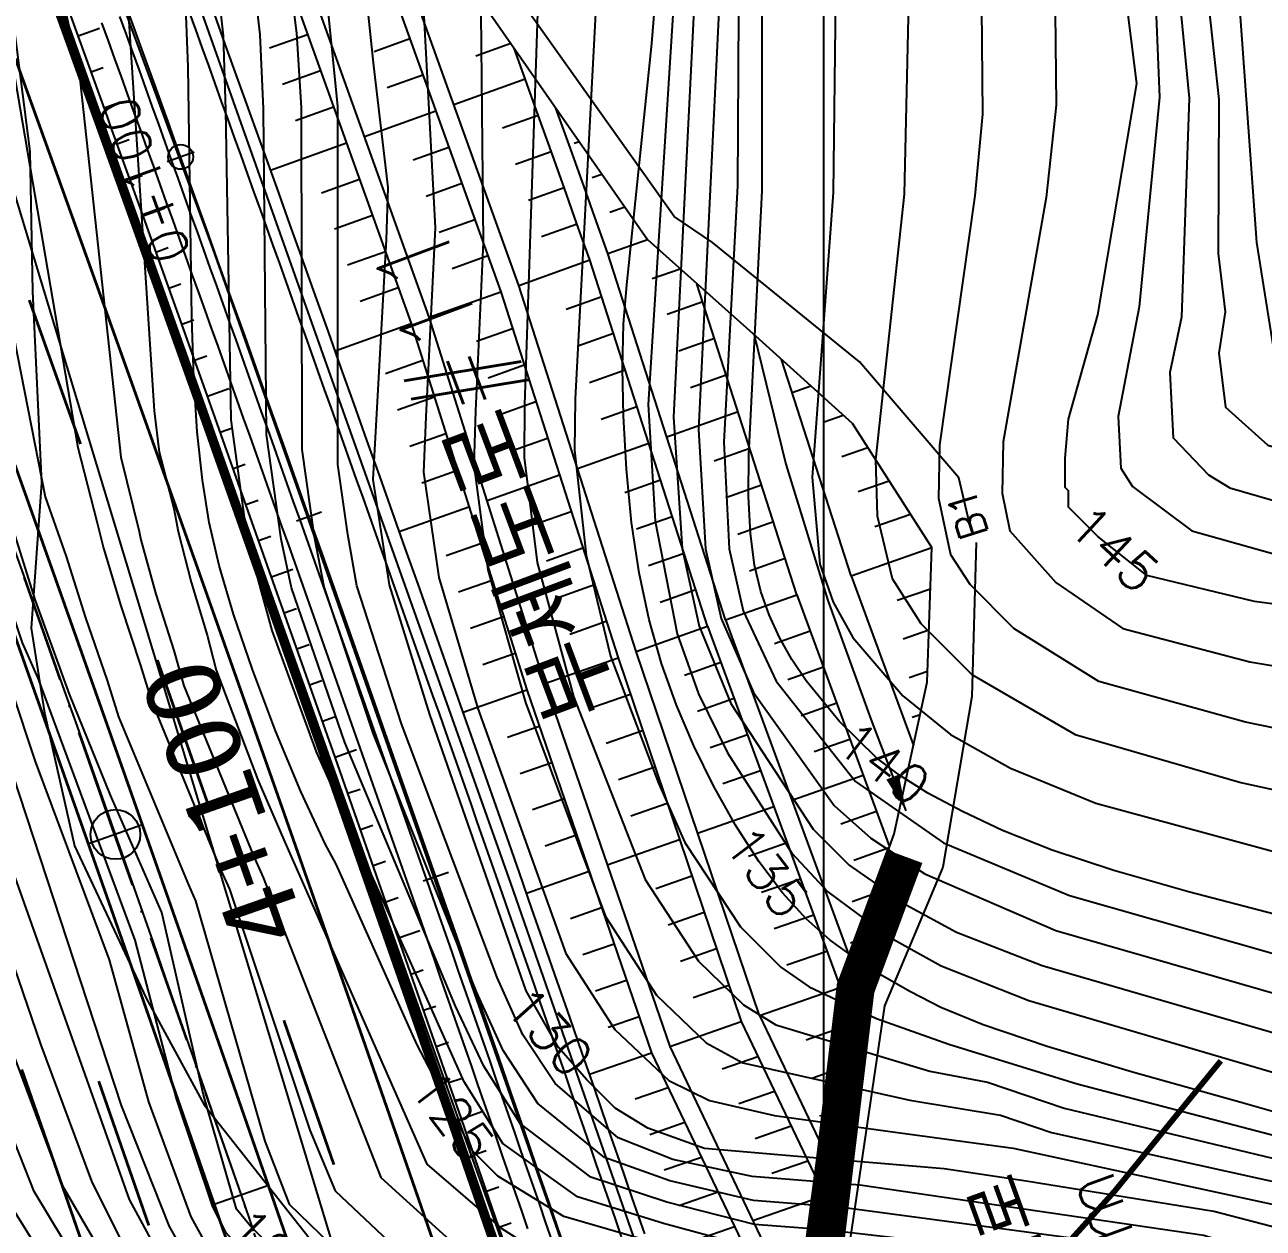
# Model space of a CAD drawing. Extents: x 217521 to 218543, y 254603 to 255798.
# Drawn here: x 217838.8 to 217903.7, y 255469.7 to 255532.7 of the extents above; entities that cross this region are included whole.
import ezdxf
from ezdxf.enums import TextEntityAlignment as Align

# ---------------------------------------------------------------- set-up
doc = ezdxf.new("R2010")
doc.units = 0
doc.header["$LTSCALE"] = 12
doc.header["$MEASUREMENT"] = 0
for name, pattern in [('A-DASHD01', [0.75, 0.5, -0.25]), ('A-ISONS10', [0.70866, 0.47244, -0.11811, 0, -0.11811]), ('CONTIN', [1000.001, 1000, -0.001])]:
    doc.linetypes.add(name, pattern=pattern)
doc.layers.get('0').update_dxf_attribs({"linetype": 'CONTINUOUS'})
for name, color, linetype in [('BA003', 166, 'CONTINUOUS'), ('CA-ALGN-CNTR-광양', 2, 'CONTINUOUS'), ('CA-ALGN-CNTR-부체11', 2, 'CONTINUOUS'), ('CA-ALGN-STSM-광양', 2, 'CONTINUOUS'), ('CA-ALGN-STSM-부체11', 2, 'CONTINUOUS'), ('CA-ALGN-SUBL-광양', 1, 'CONTINUOUS'), ('CA-ALGN-TEXT-광양', 3, 'CONTINUOUS'), ('CA-ALGN-TEXT-부체11', 3, 'CONTINUOUS'), ('CA-BORD-ROAD', 7, 'CONTINUOUS'), ('CA-TEXT', 3, 'CONTINUOUS'), ('CA0011', 42, 'CONTINUOUS'), ('CAA001', 252, 'CONTINUOUS'), ('CAA002', 251, 'CONTINUOUS'), ('CD-SDLB-TYP1', 3, 'H-DICHB01'), ('CD-SDLL-TYP4', 4, 'H-DICHL04'), ('CD-SDLL-TYP5', 4, 'H-DICHL05'), ('CD-SDLM-TYP3', 4, 'H-DICHM03'), ('CD-SDLU-TYP5', 4, 'H-DICHU05'), ('CE-SLOP-BORD', 4, 'CONTINUOUS'), ('CE-SLOP-CUTT', 2, 'CONTINUOUS'), ('CE-SLOP-FILL', 1, 'CONTINUOUS'), ('CM-FMIS-INSP', 3, 'CONTINUOUS'), ('CM-LANE-WHIC', 7, 'CONTINUOUS'), ('CM-LANE-WHID', 7, 'A-DASHD01'), ('CM-SFTY-GRAL', 3, 'E-FACLN05'), ('CM-SFTY-GWAL', 4, 'A-ISONS10'), ('CM-TEXT', 3, 'CONTINUOUS'), ('CV-GRID-LINE', 1, 'CONTINUOUS'), ('ZD002', 29, 'CONTINUOUS')]:
    doc.layers.add(name, color=color, linetype=linetype)
doc.styles.add('GHS', font='ROMANS', dxfattribs={"bigfont": 'WHGTXT.SHX'})
doc.styles.add('GTXT', font='romans.shx', dxfattribs={"bigfont": 'whgtxt.shx'})
doc.styles.add('RP2', font='ROMANS.shx', dxfattribs={"width": 0.91, "height": 0.0062, "bigfont": 'whgtxt.shx'})
doc.styles.add('STA', font='DotumChe.ttf')
doc.styles.get("Standard").update_dxf_attribs({"font": 'txt.shx', "bigfont": 'WHGTXT.SHX'})
doc.styles.add('WDTXT', font='ROMANS.SHX', dxfattribs={"bigfont": 'WHGTXT.SHX'})
doc.linetypes.add('E-FACLN05', pattern='A,1,[23,kscals.shx,S=0.075,R=0,X=0,Y=0],1', length=2)
doc.linetypes.add('H-DICHB01', pattern='A,1e-05,[43,kscals.shx,S=0.1,R=0,X=0,Y=0],-0.666667,["B1",STANDARD,S=0.2,R=0,X=0,Y=-0.1],-0.383333', length=1.05001)
doc.linetypes.add('H-DICHB01R', pattern='A,1e-05,[43,kscals.shx,S=0.1,R=0,X=0,Y=0],-0.933333,["B1",STANDARD,S=0.2,R=180,X=0,Y=0.1],-0.116667', length=1.05001)
doc.linetypes.add('H-DICHL04', pattern='A,0.9,[32,kscals.shx,S=0.1,R=0,X=0,Y=0],-0.333333,["L4",STANDARD,S=0.2,R=0,X=0,Y=-0.1],-0.416667', length=1.65)
doc.linetypes.add('H-DICHL04R', pattern='A,0.9,[32,kscals.shx,S=0.1,R=0,X=0,Y=0],-0.666667,["L4",STANDARD,S=0.2,R=180,X=0,Y=0.1],-0.083333', length=1.65)
doc.linetypes.add('H-DICHL05', pattern='A,0.9,[32,kscals.shx,S=0.1,R=0,X=0,Y=0],-0.333333,["L5",STANDARD,S=0.2,R=0,X=0,Y=-0.1],-0.416667', length=1.65)
doc.linetypes.add('H-DICHL05R', pattern='A,0.9,[32,kscals.shx,S=0.1,R=360,X=0,Y=0],-0.666667,["L5",STANDARD,S=0.2,R=180,X=0,Y=0.1],-0.083333', length=1.65)
doc.linetypes.add('H-DICHM03', pattern='A,0.9,[32,kscals.shx,S=0.1,R=0,X=0,Y=0],-0.333333,["M3",STANDARD,S=0.2,R=0,X=0,Y=-0.1],-0.416667', length=1.65)
doc.linetypes.add('H-DICHM03R', pattern='A,0.9,[32,kscals.shx,S=0.1,R=0,X=0,Y=0],-0.666667,["M3",STANDARD,S=0.2,R=180,X=0,Y=0.1],-0.083333', length=1.65)
doc.linetypes.add('H-DICHU05', pattern='A,0.9,[32,kscals.shx,S=0.1,R=0,X=0,Y=0],-0.333333,["U5",STANDARD,S=0.2,R=0,X=0,Y=-0.1],-0.416667', length=1.65)
doc.linetypes.add('H-DICHU05R', pattern='A,0.9,[32,kscals.shx,S=0.1,R=0,X=0,Y=0],-0.666667,["U5",STANDARD,S=0.2,R=180,X=0,Y=0.1],-0.083333', length=1.65)

# ---------------------------------------------------------------- blocks, each defined once
blk = doc.blocks.new('CASTAMS')
blk.add_line((0, -1.5), (0, 1.5))
at = {"style": 'GTXT', "flags": 1}
for tag, p in [('STA_DST', (0, -3.625)), ('XSEC_DAT', (0, -6.855))]:
    blk.add_attdef(tag, text='', height=2.5, dxfattribs=at).set_placement(p, align=Align.MIDDLE)
blk = doc.blocks.new('CASTAMM')
blk.add_line((0, -1.5), (0, 1.5))
blk.add_circle((0, 0), 1.3)
at = {"style": 'GTXT', "flags": 1}
for tag, p in [('STA_DST', (0, -3.625)), ('XSEC_DAT', (0, -6.855))]:
    blk.add_attdef(tag, text='', height=2.5, dxfattribs=at).set_placement(p, align=Align.MIDDLE)

msp = doc.modelspace()

# ---------------------------------------------------------------- linework, layer by layer
at = {"layer": 'BA003', "ltscale": 8, "const_width": 0.3, "elevation": -159}
msp.add_lwpolyline([(217888.017, 255446.317), (217889.407, 255447.77), (217890.034, 255449.776), (217890.264, 255453.579), (217889.702, 255458.698), (217889.917, 255461.773), (217890.459, 255464.099), (217892.051, 255467.382), (217895.896, 255471.651), (217901.452, 255478.474)], dxfattribs=at)
at = {"layer": 'CA-ALGN-CNTR-광양', "elevation": -159}
msp.add_lwpolyline([(217850.822, 255469.558), (217850.167, 255471.448), (217849.511, 255473.337), (217848.854, 255475.226), (217848.197, 255477.115), (217847.538, 255479.004), (217846.879, 255480.892), (217846.219, 255482.78), (217845.559, 255484.668), (217844.897, 255486.555), (217844.235, 255488.442), (217843.572, 255490.329), (217842.908, 255492.216), (217842.244, 255494.102), (217841.579, 255495.988), (217840.912, 255497.874), (217840.245, 255499.76), (217839.578, 255501.645), (217838.909, 255503.53), (217838.24, 255505.415)], dxfattribs=at)
at = {"layer": 'CA-ALGN-CNTR-부체11', "elevation": -159}
msp.add_lwpolyline([(217866.917, 255469.218), (217866.264, 255471.109), (217865.61, 255472.999), (217864.955, 255474.889), (217864.3, 255476.778), (217863.644, 255478.668), (217862.987, 255480.557), (217862.33, 255482.446), (217861.671, 255484.334), (217861.012, 255486.222), (217860.352, 255488.11), (217859.691, 255489.998), (217859.03, 255491.885), (217858.367, 255493.773), (217857.704, 255495.659), (217857.04, 255497.546), (217856.376, 255499.432), (217855.71, 255501.318), (217855.044, 255503.204), (217854.377, 255505.09), (217853.709, 255506.975), (217853.04, 255508.86), (217852.371, 255510.744), (217851.701, 255512.629), (217851.03, 255514.513), (217850.358, 255516.397), (217849.686, 255518.28), (217849.012, 255520.164), (217848.338, 255522.047), (217847.663, 255523.929), (217846.988, 255525.812), (217846.311, 255527.694), (217845.634, 255529.576), (217844.956, 255531.457), (217844.277, 255533.339)], dxfattribs=at)
at = {"layer": 'CA-ALGN-SUBL-광양', "linetype": 'Continuous', "elevation": -159}
msp.add_lwpolyline([(217903.432, 255308.726), (217833.384, 255540.085)], dxfattribs=at)
at = {"layer": 'CA-BORD-ROAD', "const_width": 0.5, "elevation": -159}
msp.add_lwpolyline([(217884.992, 255405.015), (217882.475, 255412.629), (217880.578, 255418.337), (217879.31, 255422.141), (217878.356, 255424.993), (217874.205, 255437.346), (217867.752, 255456.327), (217861.22, 255475.282), (217854.61, 255494.21), (217847.92, 255513.11), (217844.546, 255522.549), (217842.852, 255527.266), (217842.682, 255527.738), (217841.152, 255531.982), (217839.619, 255536.224), (217838.423, 255539.522), (217837.636, 255541.684)], dxfattribs=at)
at = {"layer": 'CA-BORD-ROAD', "linetype": 'CONTIN', "elevation": -159}
for points in [[(217866.444, 255469.055), (217866.118, 255470), (217865.791, 255470.946), (217865.464, 255471.891), (217865.137, 255472.835), (217864.81, 255473.78), (217864.483, 255474.725), (217864.156, 255475.67), (217863.828, 255476.615), (217863.5, 255477.559), (217863.172, 255478.504), (217862.844, 255479.448), (217862.515, 255480.393), (217862.186, 255481.337), (217861.857, 255482.281), (217861.528, 255483.225), (217861.199, 255484.169), (217860.87, 255485.114), (217860.54, 255486.058), (217860.21, 255487.001), (217859.88, 255487.945), (217859.55, 255488.889), (217859.219, 255489.833), (217858.889, 255490.776), (217858.558, 255491.72), (217858.227, 255492.663), (217857.896, 255493.607), (217857.564, 255494.55), (217857.233, 255495.494), (217856.901, 255496.437), (217856.569, 255497.38), (217856.237, 255498.323), (217855.904, 255499.266), (217855.572, 255500.209), (217855.239, 255501.152), (217854.906, 255502.095), (217854.573, 255503.038), (217854.239, 255503.98), (217853.906, 255504.923), (217853.572, 255505.865), (217853.238, 255506.808), (217852.904, 255507.75), (217852.569, 255508.693), (217852.235, 255509.635), (217851.9, 255510.577), (217851.565, 255511.519), (217851.23, 255512.461), (217850.894, 255513.403), (217850.559, 255514.345), (217850.223, 255515.287), (217849.887, 255516.229), (217849.551, 255517.17), (217849.215, 255518.112), (217848.878, 255519.054), (217848.542, 255519.995), (217848.205, 255520.937), (217847.868, 255521.878), (217847.53, 255522.819), (217847.193, 255523.76), (217846.855, 255524.702), (217846.517, 255525.643), (217846.179, 255526.584), (217845.841, 255527.525), (217845.502, 255528.465), (217845.164, 255529.406), (217844.825, 255530.347), (217844.486, 255531.288), (217844.147, 255532.228), (217843.807, 255533.169)], [(217870.079, 255469.251), (217869.752, 255470.197), (217869.426, 255471.143), (217869.099, 255472.089), (217868.772, 255473.035), (217868.445, 255473.98), (217868.118, 255474.926), (217867.79, 255475.871), (217867.462, 255476.817), (217867.134, 255477.762), (217866.806, 255478.707), (217866.478, 255479.652), (217866.149, 255480.598), (217865.821, 255481.543), (217865.492, 255482.488), (217865.163, 255483.433), (217864.833, 255484.378), (217864.504, 255485.322), (217864.174, 255486.267), (217863.844, 255487.212), (217863.514, 255488.156), (217863.184, 255489.101), (217862.853, 255490.045), (217862.523, 255490.99), (217862.192, 255491.934), (217861.861, 255492.878), (217861.529, 255493.823), (217861.198, 255494.767), (217860.866, 255495.711), (217860.534, 255496.655), (217860.202, 255497.599), (217859.87, 255498.543), (217859.538, 255499.486), (217859.205, 255500.43), (217858.872, 255501.374), (217858.539, 255502.317), (217858.206, 255503.261), (217857.872, 255504.204), (217857.539, 255505.148), (217857.205, 255506.091), (217856.871, 255507.034), (217856.537, 255507.977), (217856.202, 255508.92), (217855.868, 255509.863), (217855.533, 255510.806), (217855.198, 255511.749), (217854.863, 255512.692), (217854.527, 255513.635), (217854.192, 255514.577), (217853.856, 255515.52), (217853.52, 255516.462), (217853.184, 255517.405), (217852.847, 255518.347), (217852.511, 255519.29), (217852.174, 255520.232), (217851.837, 255521.174), (217851.5, 255522.116), (217851.163, 255523.058), (217850.825, 255524), (217850.487, 255524.942), (217850.149, 255525.884), (217849.811, 255526.826), (217849.473, 255527.767), (217849.134, 255528.709), (217848.796, 255529.651), (217848.457, 255530.592), (217848.118, 255531.533), (217847.778, 255532.475), (217847.439, 255533.416)]]:
    msp.add_lwpolyline(points, dxfattribs=at)
at = {"layer": 'CAA001'}
for points, elevation in [([(217934.641, 255483.776), (217932.942, 255485.301), (217930.9, 255487.631), (217923.112, 255495.739), (217916.132, 255499.925), (217911.051, 255501.474), (217903.21, 255502.525), (217897.577, 255503.89), (217895.017, 255505.937), (217893.481, 255507.472), (217893.481, 255508.325), (217893.311, 255508.495), (217893.311, 255509.007), (217893.311, 255510.031), (217893.481, 255512.078), (217895.017, 255517.536), (217897.049, 255529.645), (217896.179, 255536.603), (217894.997, 255543.217), (217893.907, 255546.98), (217892.223, 255558.909), (217892.246, 255560.748), (217892.35, 255562.259)], -14), ([(217904.313, 255486.146), (217899.758, 255487.319), (217895.859, 255488.442), (217892.616, 255489.515), (217890.029, 255490.538), (217887.923, 255491.524), (217886.12, 255492.488), (217884.622, 255493.43), (217883.428, 255494.349), (217881.464, 255496.262), (217879.741, 255498.37), (217878.992, 255499.489), (217878.346, 255500.643), (217877.804, 255501.832), (217877.365, 255503.056), (217877.036, 255504.434), (217876.823, 255506.088), (217876.725, 255508.018), (217876.743, 255510.223), (217877.439, 255524.036), (217877.439, 255544.791), (217877.764, 255550.953), (217879.219, 255557.322)], -19), ([(217908.27, 255468.721), (217901.091, 255470.581), (217891.254, 255472.176), (217886.964, 255472.825), (217879.295, 255473.457), (217874.416, 255473.881), (217871.446, 255474.941), (217869.749, 255476.001), (217868.265, 255477.485), (217866.78, 255479.181), (217865.083, 255482.149), (217860.045, 255496.618), (217857.923, 255503.402), (217857.075, 255508.914), (217857.764, 255521.475), (217857.847, 255524.206), (217857.103, 255530.584), (217856.717, 255534.253), (217856.137, 255538.115), (217855.364, 255540.433), (217853.625, 255545.84), (217853.028, 255547.472)], -29), ([(217877.162, 255467.392), (217867.058, 255470.315), (217863.602, 255472.441), (217862.272, 255473.77), (217859.347, 255479.35), (217855.14, 255488.775), (217854.562, 255489.841), (217853.274, 255492.586), (217851.957, 255495.754), (217850.742, 255498.969), (217849.758, 255501.859), (217849.007, 255504.422), (217848.488, 255506.66), (217848.129, 255508.887), (217847.858, 255511.417), (217847.676, 255514.25), (217847.582, 255517.387), (217847.376, 255530.524), (217847.262, 255533.649), (217847.165, 255534.825), (217846.667, 255537.149), (217845.894, 255539.08), (217843.908, 255544.043)], -34), ([(217853.795, 255466.679), (217850.654, 255469.818), (217849.906, 255470.715), (217848.18, 255476.693), (217846, 255486.236), (217843.321, 255492.383), (217841.173, 255497.679), (217839.392, 255502.583), (217837.977, 255507.095), (217836.928, 255511.214), (217833.196, 255527.462), (217831.571, 255534.739), (217831.04, 255537.534), (217830.798, 255539.112)], -39), ([(217843.927, 255468.987), (217842.332, 255472.176), (217839.673, 255479.35), (217835.956, 255490.167), (217834.117, 255495.45), (217831.411, 255505.458), (217826.945, 255526.15), (217824.462, 255536.73)], -44), ([(217908.075, 255474.706), (217902.442, 255476.304), (217896.833, 255477.876), (217892.357, 255479.227), (217889.013, 255480.355), (217886.801, 255481.262), (217885.204, 255482.08), (217883.704, 255482.942), (217882.301, 255483.85), (217880.995, 255484.802), (217879.743, 255485.909), (217878.5, 255487.281), (217877.267, 255488.916), (217876.043, 255490.816), (217874.887, 255492.869), (217873.857, 255494.965), (217872.953, 255497.102), (217872.175, 255499.282), (217871.523, 255501.568), (217870.999, 255504.027), (217870.601, 255506.659), (217870.33, 255509.463), (217870.176, 255512.233), (217870.126, 255514.766), (217870.182, 255517.06), (217870.344, 255519.116), (217871.664, 255531.751), (217871.998, 255535.849)], -24)]:
    msp.add_lwpolyline(points, dxfattribs=dict(at, elevation=elevation))
at = {"layer": 'CAA002'}
for points, elevation in [([(217901.741, 255565.791), (217901.429, 255564.722), (217901.137, 255563.401), (217900.739, 255560.317), (217900.439, 255556.862), (217900.396, 255556.037), (217901.542, 255541.439), (217901.645, 255539.553), (217902.455, 255533.414), (217903.326, 255521.33), (217904.44, 255514.315), (217906.464, 255512.735), (217916.033, 255510.404), (217923.271, 255506.519), (217926.981, 255504.032), (217927.052, 255503.954)], -10), ([(217899.387, 255564.906), (217899.136, 255563.875), (217898.884, 255562.39), (217898.698, 255560.685), (217898.358, 255556.862), (217898.352, 255556.755), (217900.036, 255540.885), (217901.349, 255528.819), (217901.313, 255520.76), (217901.676, 255517.696), (217901.347, 255515.535), (217901.7, 255512.711), (217903.913, 255510.72), (217906.635, 255509.92), (217914.267, 255508.525), (217917.156, 255507.322), (217922.126, 255504.487), (217926.014, 255501.959), (217929.016, 255498.731)], -11), ([(217897.079, 255564.038), (217896.856, 255562.821), (217896.656, 255561.054), (217896.537, 255559.048), (217896.388, 255556.862), (217898.683, 255540.386), (217899.795, 255528.88), (217899.392, 255517.415), (217898.782, 255514.525), (217898.96, 255511.107), (217900.811, 255509.155), (217901.929, 255508.472), (217905.493, 255507.455), (217914.267, 255506.031), (217920.981, 255502.455), (217925.046, 255499.885), (217930.943, 255493.608)], -12), ([(217894.795, 255563.179), (217894.618, 255561.875), (217894.475, 255559.956), (217894.562, 255556.862), (217894.94, 255553.244), (217897.214, 255539.845), (217898.074, 255533.196), (217898.241, 255528.94), (217897.182, 255517.961), (217896.072, 255512.214), (217896.221, 255509.502), (217896.835, 255508.547), (217899.945, 255506.224), (217904.351, 255504.99), (217914.267, 255503.537), (217915.23, 255503.136), (217924.079, 255497.812), (217930.101, 255491.469), (217933.209, 255487.584)], -13), ([(217890.086, 255561.408), (217889.503, 255558.07), (217889.534, 255556.159), (217891.05, 255545.037), (217891.959, 255540.886), (217892.779, 255533.382), (217892.837, 255528.527), (217892.315, 255523.68), (217890.065, 255510.888), (217890.003, 255508.207), (217890.4, 255506.225), (217892.819, 255503.527), (217896.327, 255501.117), (217902.975, 255499.367), (217910.709, 255498.084), (217912.981, 255497.441), (217917.177, 255495.581), (217921.529, 255493.216), (217924.653, 255490.287), (217933.343, 255482.435), (217935.493, 255480.768), (217935.976, 255480.212), (217935.983, 255480.207)], -15), ([(217937.053, 255477.36), (217936.042, 255478.163), (217934.712, 255479.402), (217923.391, 255487.869), (217919.946, 255490.693), (217911.971, 255494.316), (217902.74, 255496.208), (217895.076, 255498.345), (217890.62, 255501.118), (217888.33, 255503.41), (217887.319, 255504.978), (217886.696, 255507.919), (217886.735, 255510.722), (217888.596, 255523.769), (217888.988, 255528.053), (217888.944, 255533.64), (217888.66, 255538.815), (217886.88, 255550.916), (217886.635, 255554.9), (217887.403, 255560.399)], -16), ([(217884.785, 255559.415), (217883.736, 255553.641), (217883.787, 255549.901), (217884.699, 255542.839), (217885.109, 255533.898), (217884.877, 255523.858), (217883.37, 255509.941), (217883.452, 255507.017), (217884.238, 255503.732), (217885.754, 255501.378), (217888.422, 255498.708), (217893.825, 255495.572), (217902.505, 255493.05), (217910.961, 255491.192), (217918.363, 255488.17), (217922.183, 255485.556), (217924.291, 255484.234), (217927.332, 255482.756), (217933.908, 255477.997), (217933.919, 255477.853), (217935.92, 255476.32), (217937.868, 255474.716), (217938.137, 255474.478)], -17), ([(217882.112, 255558.409), (217880.837, 255552.383), (217880.694, 255548.887), (217881.274, 255534.156), (217881.158, 255523.947), (217880.049, 255509.047), (217880.457, 255504.49), (217881.156, 255502.485), (217882.19, 255500.638), (217884.806, 255497.586), (217887.3, 255495.555), (217890.44, 255493.807), (217894.906, 255491.961), (217912.641, 255487.149), (217919.02, 255484.632), (217921.085, 255483.452), (217928.434, 255479.833), (217933.12, 255476.618), (217934.693, 255475.332), (217936.476, 255473.92), (217938.187, 255472.455), (217939.281, 255471.437)], -18), ([(217877.437, 255556.651), (217876.307, 255551.58), (217876.152, 255524.315), (217875.424, 255510.878), (217875.703, 255505.278), (217876.438, 255502.04), (217878.174, 255498.35), (217882.319, 255493.099), (217886.939, 255489.899), (217893.527, 255487.141), (217915.371, 255480.913)], -20), ([(217875.672, 255555.988), (217874.851, 255552.206), (217875.282, 255543.22), (217875.196, 255534.168), (217874.106, 255511.534), (217874.478, 255505.294), (217875.29, 255501.636), (217876.982, 255497.771), (217881.21, 255491.849), (217883.12, 255490.139), (217885.954, 255488.273), (217892.817, 255485.304), (217914.404, 255479.088)], -21), ([(217873.921, 255555.329), (217873.394, 255552.832), (217874.207, 255540.485), (217872.788, 255512.189), (217873.252, 255505.31), (217874.143, 255501.233), (217875.79, 255497.192), (217880.101, 255490.599), (217881.994, 255488.729), (217884.97, 255486.647), (217887.613, 255485.217), (217892.106, 255483.466), (217913.437, 255477.263)], -22), ([(217872.158, 255554.666), (217871.938, 255553.458), (217873.125, 255541.648), (217873.129, 255539.05), (217871.469, 255512.844), (217871.835, 255506.738), (217872.996, 255500.829), (217874.096, 255497.695), (217875.618, 255494.597), (217878.992, 255489.349), (217880.869, 255487.319), (217883.986, 255485.022), (217886.808, 255483.444), (217891.396, 255481.628), (217912.471, 255475.438)], -23), ([(217866.912, 255552.693), (217867.074, 255551.142), (217868.526, 255542.922), (217868.927, 255537.328), (217867.639, 255513.137), (217867.617, 255510.461), (217868.224, 255504.955), (217869.488, 255499.664), (217872.011, 255493.01), (217873.389, 255489.904), (217876.305, 255485.491), (217878.415, 255483.379), (217879.905, 255482.343), (217883.422, 255480.7), (217887.213, 255479.346), (217893.927, 255477.276), (217905.143, 255474.334)], -25), ([(217863.291, 255551.332), (217863.855, 255548.433), (217865.235, 255542.3), (217865.802, 255537.042), (217864.999, 255512.823), (217864.982, 255510.074), (217865.649, 255504.567), (217867.556, 255497.562), (217871.312, 255487.965), (217874.109, 255483.702), (217876.461, 255481.402), (217878.161, 255480.36), (217886.225, 255477.935), (217889.246, 255477.355), (217893.259, 255476.001), (217905.027, 255473.163)], -26), ([(217859.874, 255550.046), (217860.445, 255547.569), (217861.945, 255541.677), (217862.677, 255536.756), (217862.821, 255521.351), (217862.419, 255512.516), (217862.346, 255509.688), (217863.074, 255504.179), (217865.052, 255497.248), (217869.236, 255486.027), (217871.913, 255481.912), (217874.506, 255479.425), (217876.418, 255478.377), (217885.166, 255476.422), (217889.915, 255475.629), (217892.59, 255474.726), (217904.912, 255471.993)], -27), ([(217856.5, 255548.778), (217857.266, 255545.9), (217858.655, 255541.055), (217859.552, 255536.47), (217860.313, 255522.096), (217859.825, 255512.207), (217859.71, 255509.301), (217860.499, 255503.79), (217862.548, 255496.933), (217867.159, 255484.088), (217869.718, 255480.123), (217872.552, 255477.448), (217874.675, 255476.394), (217878.085, 255475.614), (217884.025, 255474.794), (217890.584, 255473.902), (217904.796, 255470.822)], -28), ([(217908.376, 255466.808), (217900.559, 255469.332), (217882.549, 255471.959), (217876.917, 255472.414), (217872.767, 255473.3), (217869.89, 255474.44), (217866.605, 255477.288), (217864.907, 255479.844), (217863.569, 255482.836), (217858.559, 255496.129), (217856.215, 255503.35), (217855.749, 255506.035), (217855.213, 255509.698), (217855.226, 255528.462), (217854.293, 255537.69), (217851.22, 255546.792)], -30), ([(217904.88, 255466.442), (217898.718, 255468.508), (217881.635, 255470.797), (217876.978, 255471.158), (217872.603, 255472.188), (217869.182, 255473.409), (217865.688, 255476.242), (217863.883, 255479.023), (217862.474, 255482.084), (217857.073, 255495.639), (217854.507, 255503.298), (217853.998, 255505.911), (217853.352, 255510.482), (217853.314, 255528.398), (217853.074, 255532.286), (217852.449, 255537.264), (217849.479, 255546.138)], -31), ([(217906.849, 255462.5), (217903.418, 255465.253), (217898.147, 255467.372), (217896.013, 255467.871), (217880.717, 255469.63), (217877.039, 255469.903), (217872.439, 255471.077), (217868.474, 255472.378), (217864.771, 255475.196), (217862.858, 255478.202), (217861.378, 255481.333), (217855.587, 255495.149), (217852.799, 255503.245), (217852.248, 255505.788), (217851.49, 255511.266), (217851.326, 255528.332), (217851.155, 255532.219), (217850.604, 255536.838), (217847.736, 255545.482)], -32), ([(217906.664, 255459.068), (217901.955, 255464.064), (217897.575, 255466.236), (217895.96, 255466.701), (217879.796, 255468.457), (217877.101, 255468.648), (217872.274, 255469.965), (217867.766, 255471.347), (217863.854, 255474.151), (217861.834, 255477.381), (217854.101, 255494.66), (217851.785, 255501.012), (217850.498, 255505.665), (217849.628, 255512.05), (217849.352, 255528.266), (217849.237, 255532.153), (217848.76, 255536.413), (217845.896, 255544.79)], -33), ([(217841.402, 255543.1), (217842.279, 255540.605), (217844.193, 255534.266), (217845.599, 255512.51), (217845.87, 255510.347), (217846.63, 255507.39), (217846.857, 255506.2), (217847.533, 255503.546), (217848.376, 255500.761), (217848.84, 255498.927), (217851.024, 255493.198), (217852.435, 255489.934), (217859.874, 255473.069), (217863.771, 255469.721), (217867.038, 255467.63), (217876.483, 255465.06), (217894.701, 255462.688), (217898.909, 255460.455), (217902.395, 255457.057), (217904.329, 255453.915)], -35), ([(217838.851, 255542.141), (217839.507, 255539.951), (217841.67, 255530.237), (217843.86, 255510.082), (217844.808, 255506.197), (217844.905, 255505.761), (217845.691, 255502.92), (217846.631, 255499.97), (217847.153, 255498.12), (217850.797, 255489.207), (217851.311, 255488.079), (217857.475, 255472.369), (217862.212, 255468.063), (217867.018, 255464.944), (217871.725, 255463.529), (217880.529, 255461.656), (217893.495, 255459.844), (217897.724, 255457.802), (217901.039, 255454.959), (217901.159, 255454.765), (217904.873, 255449.685)], -36), ([(217836.249, 255541.162), (217836.705, 255539.29), (217841.601, 255510.601), (217842.621, 255506.648), (217842.954, 255505.323), (217843.85, 255502.294), (217844.885, 255499.18), (217845.455, 255497.309), (217849.098, 255488.452), (217849.541, 255487.465), (217853.75, 255474.846), (217855.077, 255471.668), (217860.653, 255466.406), (217866.998, 255462.259), (217875.656, 255459.796), (217892.289, 255457), (217896.539, 255455.149), (217899.555, 255452.955), (217903.048, 255448.441), (217903.712, 255447.115)], -37), ([(217833.587, 255540.161), (217833.869, 255538.62), (217839.902, 255508.001), (217841.002, 255504.885), (217842.009, 255501.668), (217843.14, 255498.389), (217843.738, 255496.488), (217847.397, 255487.697), (217847.77, 255486.85), (217851.397, 255474.275), (217852.679, 255470.968), (217859.094, 255464.749)], -38), ([(217829.523, 255538.633), (217829.57, 255538.341), (217836.579, 255507.144), (217837.441, 255504.061), (217838.694, 255500.371), (217839.511, 255498.522), (217844.592, 255484.79), (217846.745, 255476.507), (217848.653, 255470.831), (217849.329, 255469.506), (217856.781, 255461.321), (217865.315, 255455.65), (217879.382, 255452.358), (217887.19, 255451), (217889.755, 255450.178), (217892.408, 255449.527), (217893.461, 255449.24), (217894.13, 255448.953), (217894.321, 255448.762), (217894.417, 255448.379), (217894.8, 255447.328), (217893.954, 255442.564), (217890.914, 255427.234), (217884.213, 255407.466)], -40), ([(217827.055, 255537.705), (217833.495, 255508.565), (217837.112, 255496.684), (217843.873, 255476.135), (217846.389, 255469.793), (217847.425, 255467.984), (217855.273, 255457.78), (217859.102, 255454.86), (217861.793, 255453.31), (217864.123, 255452.427), (217866.691, 255451.728), (217880.786, 255449.878), (217884.719, 255449.94), (217887.913, 255449.335), (217888.869, 255448.857), (217889.347, 255448.379), (217889.826, 255446.754), (217889.569, 255444.592), (217880.314, 255403.953)], -42), ([(217828.408, 255538.214), (217835.27, 255506.807), (217837.772, 255498.601), (217838.126, 255497.893), (217839.363, 255494.142), (217843.246, 255483.768), (217845.309, 255476.321), (217847.521, 255470.312), (217848.377, 255468.745), (217856.027, 255459.55), (217859.976, 255456.632), (217864.719, 255454.038), (217879.165, 255451.267), (217886.606, 255450.292), (217886.979, 255450.173), (217890.687, 255449.24), (217891.356, 255448.953), (217891.93, 255448.188), (217892.077, 255446.568), (217891.763, 255443.58), (217888.564, 255428.144), (217882.605, 255407.589)], -41), ([(217878.872, 255404.391), (217882.252, 255422.196), (217886.621, 255441.911), (217886.956, 255447.424), (217886.765, 255448.284), (217886.382, 255448.857), (217885.808, 255449.049), (217883.89, 255449.152), (217879.854, 255448.968), (217866.601, 255450.008), (217860.769, 255451.75), (217858.228, 255453.088), (217854.519, 255456.009), (217846.474, 255467.223), (217844.312, 255471.206), (217836.479, 255493.253), (217835.627, 255495.889), (217832.441, 255507.053), (217825.708, 255537.198)], -43), ([(217875.626, 255408.399), (217877, 255418.917), (217876.955, 255424.744), (217876.605, 255426.586), (217878.142, 255436.134), (217878.982, 255439.15), (217879.351, 255444.316), (217879.256, 255445.846), (217878.969, 255446.228), (217878.012, 255446.611), (217876.006, 255446.322), (217865.364, 255446.193), (217858.236, 255449.048), (217854.436, 255451.918), (217852.785, 255453.567), (217844.363, 255465.822), (217840.825, 255471.904), (217834.124, 255489.825), (217832.972, 255492.173), (217830.672, 255500.07), (217829.252, 255505.254), (217822.559, 255536.014)], -45), ([(217843.204, 255465.182), (217839.319, 255471.632), (217832.433, 255489.011), (217831.042, 255491.952), (217830.262, 255493.794), (217828.57, 255499.651), (217827.069, 255504.691), (217826.521, 255506.51), (217820.628, 255535.288)], -46), ([(217871.604, 255400.957), (217871.396, 255415.376), (217868.945, 255424.601), (217868.674, 255427.94), (217869.252, 255433.978), (217869.69, 255439.154), (217869.212, 255440.683), (217868.638, 255441.448), (217867.872, 255441.639), (217866.248, 255441.959), (217865.864, 255441.964), (217863.185, 255442.404), (217861.066, 255443.392), (217856.011, 255446.905), (217850.826, 255452.223), (217842.044, 255464.541), (217837.812, 255471.361), (217830.744, 255488.198), (217829.03, 255492.1), (217827.86, 255494.98), (217826.573, 255498.988), (217824.947, 255504.144), (217824.075, 255507.036), (217818.681, 255534.556)], -47)]:
    msp.add_lwpolyline(points, dxfattribs=dict(at, elevation=elevation))
at = {"layer": 'CD-SDLB-TYP1', "elevation": -159, "flags": 128}
msp.add_lwpolyline([(217888.277, 255506.703), (217887.735, 255508.999), (217882.539, 255515.084), (217874.846, 255521.324), (217872.836, 255522.691), (217861.101, 255539.207), (217857.848, 255549.285)], dxfattribs=at)
at = {"layer": 'CD-SDLB-TYP1', "linetype": 'H-DICHB01R', "elevation": -159, "flags": 128}
msp.add_lwpolyline([(217888.649, 255505.614), (217888.422, 255497.546), (217886.904, 255488.617), (217883.85, 255481.363), (217880.977, 255461.934), (217879.675, 255453.471)], dxfattribs=at)
at = {"layer": 'CD-SDLL-TYP4', "linetype": 'H-DICHL04R', "elevation": -159, "flags": 128}
msp.add_lwpolyline([(217840.621, 255542.807), (217848.67, 255520.987), (217853.48, 255507.377), (217868.025, 255465.855), (217872.56, 255452.779), (217877.687, 255445.218)], dxfattribs=at)
at = {"layer": 'CD-SDLL-TYP5', "linetype": 'H-DICHL05R', "elevation": -159, "flags": 128}
msp.add_lwpolyline([(217877.016, 255516.494), (217878.682, 255509.725), (217880.885, 255502.579), (217883.123, 255496.371), (217884.968, 255491.565)], dxfattribs=at)
at = {"layer": 'CD-SDLL-TYP5', "elevation": -159, "flags": 128}
msp.add_lwpolyline([(217884.968, 255491.565, 0, 0.7, 0), (217884.268, 255493.335, 0.7, 0.7, 0)], format="xyseb", dxfattribs=at)
at = {"layer": 'CD-SDLM-TYP3', "linetype": 'H-DICHM03R', "elevation": -159, "flags": 128}
msp.add_lwpolyline([(217837.034, 255541.457), (217838.023, 255534.43), (217839.093, 255526.101), (217839.226, 255518.756), (217839.71, 255508.746), (217839.159, 255501.139), (217839.855, 255496.7), (217841.429, 255489.74), (217845.181, 255481.756), (217848.215, 255476.179), (217854.506, 255468.206), (217860.561, 255462.325), (217865.567, 255458.689), (217870.203, 255455.63), (217873.428, 255453.497), (217876.771, 255452.316)], dxfattribs=at)
at = {"layer": 'CD-SDLU-TYP5', "linetype": 'H-DICHU05R', "elevation": -159, "flags": 128}
msp.add_lwpolyline([(217844.237, 255544.166), (217845.038, 255541.981), (217854.629, 255514.93), (217864.257, 255487.782), (217874.414, 255458.544), (217875.676, 255455.479), (217877.261, 255452.829)], dxfattribs=at)
at = {"layer": 'CE-SLOP-BORD', "linetype": 'ByBlock'}
for p, q in [((217859.503, 255538.606, -159), (217871.432, 255521.487, -159)), ((217856.953, 255537.689, -159), (217863.746, 255518.749, -159)), ((217864.688, 255519.084, -159), (217857.894, 255538.027, -159)), ((217860.006, 255517.416, -159), (217853.216, 255536.349, -159)), ((217852.275, 255536.011, -159), (217859.064, 255517.081, -159)), ((217871.433, 255521.487, -159), (217877.099, 255516.421, -159)), ((217875.525, 255501.564, -159), (217869.36, 255520.749, -159)), ((217874.581, 255501.232, -159), (217868.418, 255520.413, -159)), ((217870.836, 255499.915, -159), (217864.688, 255519.084, -159)), ((217879.261, 255502.877, -159), (217874.026, 255519.168, -159)), ((217863.746, 255518.749, -159), (217869.893, 255499.583, -159)), ((217859.064, 255517.081, -159), (217865.11, 255497.902, -159)), ((217866.053, 255498.233, -159), (217860.006, 255517.416, -159)), ((217882.091, 255503.872, -159), (217878.45, 255515.203, -159)), ((217882.091, 255503.872, -159), (217885.359, 255494.982, -159)), ((217879.261, 255502.877, -159), (217884.11, 255489.685, -159)), ((217875.525, 255501.564, -159), (217882.028, 255483.873, -159)), ((217874.581, 255501.232, -159), (217881.509, 255482.388, -159)), ((217869.893, 255499.583, -159), (217876.346, 255480.529, -159)), ((217877.291, 255480.857, -159), (217870.836, 255499.915, -159)), ((217866.055, 255498.229, -159), (217872.596, 255479.228, -159)), ((217865.11, 255497.902, -159), (217871.651, 255478.9, -159)), ((217881.467, 255482.306, -159), (217878.538, 255460.019, -159)), ((217876.346, 255480.529, -159), (217880.178, 255472.501, -159)), ((217877.291, 255480.857, -159), (217880.416, 255474.31, -159)), ((217872.596, 255479.228, -159), (217879.234, 255465.319, -159)), ((217871.651, 255478.9, -159), (217878.997, 255463.51, -159))]:
    msp.add_line(p, q, dxfattribs=at)
at = {"layer": 'CE-SLOP-BORD', "linetype": 'CONTIN', "elevation": -159}
for points in [[(217868.225, 255456.489), (217861.693, 255475.446), (217855.082, 255494.376), (217848.392, 255513.277), (217845.017, 255522.718), (217843.322, 255527.435), (217843.153, 255527.907), (217841.623, 255532.151), (217840.089, 255536.394), (217838.893, 255539.693), (217838.104, 255541.86)], [(217871.292, 255469.415), (217870.639, 255471.307), (217869.985, 255473.199), (217869.33, 255475.091), (217868.675, 255476.983), (217868.019, 255478.874), (217867.362, 255480.765), (217866.704, 255482.655), (217866.045, 255484.546), (217865.386, 255486.436), (217864.726, 255488.326), (217864.065, 255490.215), (217863.404, 255492.105), (217862.741, 255493.994), (217862.078, 255495.882), (217861.414, 255497.771), (217860.749, 255499.659), (217860.083, 255501.547), (217859.417, 255503.435), (217858.75, 255505.322), (217858.082, 255507.209), (217857.413, 255509.096), (217856.744, 255510.983), (217856.073, 255512.869), (217855.402, 255514.755), (217854.73, 255516.641), (217854.058, 255518.526), (217853.384, 255520.411), (217852.71, 255522.296), (217852.035, 255524.181), (217851.359, 255526.065), (217850.683, 255527.949), (217850.005, 255529.833), (217849.327, 255531.716), (217848.648, 255533.599)], [(217871.292, 255469.415), (217870.639, 255471.307), (217869.985, 255473.199), (217869.33, 255475.091), (217868.675, 255476.983), (217868.019, 255478.874), (217867.362, 255480.765), (217866.704, 255482.655), (217866.045, 255484.546), (217865.386, 255486.436), (217864.726, 255488.326), (217864.065, 255490.215), (217863.404, 255492.105), (217862.741, 255493.994), (217862.078, 255495.882), (217861.414, 255497.771), (217860.749, 255499.659), (217860.083, 255501.547), (217859.417, 255503.435), (217858.75, 255505.322), (217858.082, 255507.209), (217857.413, 255509.096), (217856.744, 255510.983), (217856.073, 255512.869), (217855.402, 255514.755), (217854.73, 255516.641), (217854.058, 255518.526), (217853.384, 255520.411), (217852.71, 255522.296), (217852.035, 255524.181), (217851.359, 255526.065), (217850.683, 255527.949), (217850.005, 255529.833), (217849.327, 255531.716), (217848.648, 255533.599)], [(217865.172, 255469.674), (217864.846, 255470.619), (217864.519, 255471.564), (217864.192, 255472.508), (217863.865, 255473.453), (217863.538, 255474.398), (217863.211, 255475.342), (217862.883, 255476.287), (217862.555, 255477.231), (217862.227, 255478.175), (217861.899, 255479.12), (217861.571, 255480.064), (217861.242, 255481.008), (217860.913, 255481.952), (217860.584, 255482.896), (217860.255, 255483.84), (217859.926, 255484.784), (217859.596, 255485.728), (217859.266, 255486.671), (217858.936, 255487.615), (217858.606, 255488.559), (217858.276, 255489.502), (217857.945, 255490.446), (217857.614, 255491.389), (217857.283, 255492.332), (217856.952, 255493.276), (217856.621, 255494.219), (217856.289, 255495.162), (217855.957, 255496.105), (217855.626, 255497.048), (217855.293, 255497.991), (217854.961, 255498.934), (217854.628, 255499.876), (217854.296, 255500.819), (217853.963, 255501.762), (217853.63, 255502.704), (217853.296, 255503.647), (217852.963, 255504.589), (217852.629, 255505.531), (217852.295, 255506.474), (217851.961, 255507.416), (217851.627, 255508.358), (217851.292, 255509.3), (217850.958, 255510.242), (217850.623, 255511.184), (217850.288, 255512.126), (217849.952, 255513.068), (217849.617, 255514.009), (217849.281, 255514.951), (217848.945, 255515.893), (217848.609, 255516.834), (217848.273, 255517.776), (217847.937, 255518.717), (217847.6, 255519.658), (217847.263, 255520.6), (217846.926, 255521.541), (217846.589, 255522.482), (217846.252, 255523.423), (217845.914, 255524.364), (217845.576, 255525.305), (217845.238, 255526.245), (217844.9, 255527.186), (217844.561, 255528.127), (217844.223, 255529.067), (217843.884, 255530.008), (217843.545, 255530.948), (217843.206, 255531.889), (217842.866, 255532.829)]]:
    msp.add_lwpolyline(points, dxfattribs=at)
at = {"layer": 'CE-SLOP-BORD', "linetype": 'ByBlock', "elevation": -159}
for points in [[(217868.418, 255520.413), (217867.742, 255522.31), (217867.065, 255524.207), (217866.387, 255526.103), (217865.708, 255527.999), (217864.452, 255531.504)], [(217869.36, 255520.749), (217868.684, 255522.646), (217868.007, 255524.543), (217867.329, 255526.44), (217866.64, 255528.365)], [(217884.355, 255490.369), (217886.083, 255498.312), (217886.317, 255505.358), (217882.165, 255511.856), (217877.099, 255516.421)], [(217881.467, 255482.306), (217884.355, 255490.369)]]:
    msp.add_lwpolyline(points, dxfattribs=at)
at = {"layer": 'CE-SLOP-CUTT', "linetype": 'CONTIN'}
for p, q in [((217851.644, 255531.515, -159), (217853.633, 255532.225, -159)), ((217857.122, 255531.338, -159), (217858.992, 255532.005, -159)), ((217862.442, 255531.105, -159), (217864.272, 255531.762, -159)), ((217852.323, 255529.624, -159), (217854.311, 255530.334, -159)), ((217857.803, 255529.44, -159), (217859.671, 255530.11, -159)), ((217861.291, 255528.555, -159), (217865.029, 255529.896, -159)), ((217853.008, 255527.718, -159), (217854.994, 255528.431, -159)), ((217856.613, 255526.878, -159), (217860.35, 255528.218, -159)), ((217863.841, 255527.327, -159), (217865.709, 255527.996, -159)), ((217866.651, 255528.333, -159), (217866.66, 255528.336, -159)), ((217867.592, 255526.529, -159), (217867.854, 255526.622, -159)), ((217851.7, 255525.116, -159), (217855.672, 255526.54, -159)), ((217859.161, 255525.652, -159), (217861.03, 255526.321, -159)), ((217864.52, 255525.431, -159), (217866.389, 255526.099, -159)), ((217854.364, 255523.935, -159), (217856.351, 255524.646, -159)), ((217868.528, 255524.724, -159), (217869.047, 255524.91, -159)), ((217859.84, 255523.758, -159), (217861.71, 255524.426, -159)), ((217865.198, 255523.536, -159), (217867.066, 255524.203, -159)), ((217855.042, 255522.043, -159), (217857.03, 255522.754, -159)), ((217869.462, 255522.921, -159), (217870.24, 255523.198, -159)), ((217860.519, 255521.866, -159), (217862.389, 255522.533, -159)), ((217865.876, 255521.642, -159), (217867.743, 255522.308, -159)), ((217869.36, 255520.749, -159), (217871.433, 255521.487, -159)), ((217855.719, 255520.152, -159), (217857.708, 255520.862, -159)), ((217861.198, 255519.974, -159), (217863.067, 255520.64, -159)), ((217864.688, 255519.084, -159), (217868.418, 255520.413, -159)), ((217871.676, 255519.434, -159), (217873.144, 255519.957, -159)), ((217856.396, 255518.261, -159), (217858.386, 255518.971, -159)), ((217860.006, 255517.416, -159), (217863.746, 255518.749, -159)), ((217867.169, 255517.831, -159), (217869.035, 255518.495, -159)), ((217872.459, 255517.574, -159), (217874.325, 255518.237, -159)), ((217855.079, 255515.661, -159), (217859.064, 255517.081, -159)), ((217862.486, 255516.165, -159), (217864.361, 255516.832, -159)), ((217867.784, 255515.913, -159), (217869.651, 255516.576, -159)), ((217873.076, 255515.654, -159), (217874.942, 255516.316, -159)), ((217857.711, 255514.466, -159), (217859.669, 255515.162, -159)), ((217863.096, 255514.247, -159), (217864.976, 255514.915, -159)), ((217868.4, 255513.995, -159), (217870.268, 255514.658, -159)), ((217873.693, 255513.735, -159), (217875.559, 255514.396, -159)), ((217879.005, 255513.477, -159), (217879.982, 255513.823, -159)), ((217858.35, 255512.561, -159), (217860.274, 255513.244, -159)), ((217863.705, 255512.329, -159), (217865.59, 255512.998, -159)), ((217869.016, 255512.077, -159), (217870.884, 255512.739, -159)), ((217872.443, 255511.155, -159), (217876.176, 255512.476, -159)), ((217880.688, 255511.932, -159), (217881.688, 255512.286, -159)), ((217858.988, 255510.655, -159), (217860.878, 255511.326, -159)), ((217864.315, 255510.412, -159), (217866.205, 255511.081, -159)), ((217867.762, 255509.498, -159), (217871.5, 255510.821, -159)), ((217874.926, 255509.896, -159), (217876.793, 255510.556, -159)), ((217881.604, 255510.116, -159), (217882.969, 255510.598, -159)), ((217859.626, 255508.75, -159), (217861.483, 255509.408, -159)), ((217863.03, 255507.824, -159), (217866.82, 255509.165, -159)), ((217870.247, 255508.242, -159), (217872.117, 255508.903, -159)), ((217875.543, 255507.977, -159), (217877.41, 255508.636, -159)), ((217882.471, 255508.282, -159), (217884.085, 255508.851, -159)), ((217858.439, 255506.199, -159), (217862.087, 255507.49, -159)), ((217865.535, 255506.577, -159), (217867.434, 255507.248, -159)), ((217883.337, 255506.449, -159), (217885.201, 255507.105, -159)), ((217870.862, 255506.325, -159), (217872.733, 255506.985, -159)), ((217876.16, 255506.058, -159), (217878.027, 255506.716, -159)), ((217860.9, 255504.939, -159), (217862.692, 255505.572, -159)), ((217866.144, 255504.66, -159), (217868.049, 255505.332, -159)), ((217882.091, 255503.872, -159), (217886.317, 255505.358, -159)), ((217871.478, 255504.408, -159), (217873.349, 255505.067, -159)), ((217876.776, 255504.139, -159), (217878.644, 255504.797, -159)), ((217861.537, 255503.033, -159), (217863.296, 255503.654, -159)), ((217866.754, 255502.742, -159), (217868.664, 255503.416, -159)), ((217872.093, 255502.49, -159), (217873.965, 255503.149, -159)), ((217875.525, 255501.564, -159), (217879.261, 255502.877, -159)), ((217884.515, 255502.592, -159), (217886.245, 255503.2, -159)), ((217862.173, 255501.128, -159), (217863.901, 255501.737, -159)), ((217867.363, 255500.825, -159), (217869.278, 255501.499, -159)), ((217870.836, 255499.915, -159), (217874.581, 255501.232, -159)), ((217878.086, 255500.334, -159), (217879.954, 255500.99, -159)), ((217884.826, 255500.569, -159), (217886.174, 255501.042, -159)), ((217862.809, 255499.222, -159), (217864.505, 255499.819, -159)), ((217866.053, 255498.233, -159), (217869.893, 255499.583, -159)), ((217873.378, 255498.679, -159), (217875.275, 255499.346, -159)), ((217878.78, 255498.446, -159), (217880.648, 255499.102, -159)), ((217885.138, 255498.545, -159), (217886.102, 255498.883, -159)), ((217861.78, 255496.731, -159), (217865.11, 255497.902, -159)), ((217868.622, 255497.008, -159), (217870.537, 255497.681, -159)), ((217874.047, 255496.784, -159), (217875.968, 255497.459, -159)), ((217879.474, 255496.558, -159), (217881.343, 255497.214, -159)), ((217885.291, 255496.465, -159), (217885.713, 255496.613, -159)), ((217864.104, 255495.421, -159), (217865.763, 255496.004, -159)), ((217869.271, 255495.108, -159), (217871.181, 255495.778, -159)), ((217874.716, 255494.889, -159), (217876.662, 255495.572, -159)), ((217880.169, 255494.669, -159), (217882.037, 255495.324, -159)), ((217864.763, 255493.525, -159), (217866.417, 255494.105, -159)), ((217869.92, 255493.207, -159), (217871.826, 255493.875, -159)), ((217875.385, 255492.993, -159), (217877.356, 255493.684, -159)), ((217878.994, 255492.125, -159), (217882.732, 255493.434, -159)), ((217865.421, 255491.629, -159), (217867.07, 255492.207, -159)), ((217870.569, 255491.305, -159), (217872.471, 255491.972, -159)), ((217874.06, 255490.398, -159), (217878.051, 255491.795, -159)), ((217881.558, 255490.889, -159), (217883.428, 255491.542, -159)), ((217866.08, 255489.732, -159), (217867.724, 255490.308, -159)), ((217869.321, 255488.739, -159), (217873.116, 255490.067, -159)), ((217876.725, 255489.199, -159), (217878.745, 255489.905, -159)), ((217882.239, 255488.991, -159), (217884.094, 255489.638, -159)), ((217865.098, 255487.261, -159), (217868.378, 255488.409, -159)), ((217871.868, 255487.501, -159), (217873.761, 255488.162, -159)), ((217877.396, 255487.3, -159), (217879.441, 255488.014, -159)), ((217882.15, 255486.823, -159), (217883.218, 255487.195, -159)), ((217867.396, 255485.937, -159), (217869.032, 255486.509, -159)), ((217872.518, 255485.597, -159), (217874.407, 255486.256, -159)), ((217878.067, 255485.4, -159), (217880.136, 255486.121, -159)), ((217868.053, 255484.038, -159), (217869.686, 255484.608, -159)), ((217882.06, 255484.653, -159), (217882.343, 255484.751, -159)), ((217873.169, 255483.692, -159), (217875.053, 255484.349, -159)), ((217878.738, 255483.497, -159), (217880.833, 255484.226, -159)), ((217868.711, 255482.139, -159), (217870.34, 255482.707, -159)), ((217873.819, 255481.787, -159), (217875.699, 255482.44, -159)), ((217877.291, 255480.857, -159), (217881.467, 255482.306, -159)), ((217869.368, 255480.238, -159), (217870.995, 255480.804, -159)), ((217872.596, 255479.228, -159), (217876.346, 255480.529, -159)), ((217879.738, 255479.583, -159), (217881.175, 255480.082, -159)), ((217868.401, 255477.773, -159), (217871.651, 255478.9, -159)), ((217875.34, 255478.058, -159), (217877.215, 255478.708, -159)), ((217880.096, 255477.585, -159), (217880.882, 255477.858, -159)), ((217870.789, 255476.479, -159), (217872.52, 255477.079, -159)), ((217876.209, 255476.237, -159), (217878.085, 255476.887, -159)), ((217880.455, 255475.587, -159), (217880.59, 255475.633, -159)), ((217871.551, 255474.621, -159), (217873.389, 255475.258, -159)), ((217877.078, 255474.416, -159), (217878.954, 255475.066, -159)), ((217872.314, 255472.763, -159), (217874.258, 255473.437, -159)), ((217877.948, 255472.594, -159), (217879.823, 255473.244, -159)), ((217873.075, 255470.905, -159), (217875.128, 255471.616, -159)), ((217876.942, 255470.122, -159), (217880.005, 255471.184, -159)), ((217871.677, 255468.297, -159), (217875.997, 255469.795, -159))]:
    msp.add_line(p, q, dxfattribs=at)
at = {"layer": 'CE-SLOP-FILL', "linetype": 'CONTIN'}
for p, q in [((217841.623, 255532.151, -159), (217842.74, 255532.555, -159)), ((217842.303, 255530.265, -159), (217842.936, 255530.493, -159)), ((217842.983, 255528.379, -159), (217843.616, 255528.607, -159)), ((217843.661, 255526.492, -159), (217844.295, 255526.72, -159)), ((217844.339, 255524.605, -159), (217844.973, 255524.833, -159)), ((217845.017, 255522.718, -159), (217846.136, 255523.119, -159)), ((217845.692, 255520.83, -159), (217846.328, 255521.057, -159)), ((217846.367, 255518.942, -159), (217847.003, 255519.169, -159)), ((217847.042, 255517.054, -159), (217847.679, 255517.281, -159)), ((217847.717, 255515.166, -159), (217848.353, 255515.393, -159)), ((217848.391, 255513.278, -159), (217849.511, 255513.677, -159)), ((217849.06, 255511.387, -159), (217849.699, 255511.615, -159)), ((217849.73, 255509.497, -159), (217850.371, 255509.725, -159)), ((217850.399, 255507.607, -159), (217851.042, 255507.835, -159)), ((217851.068, 255505.717, -159), (217851.712, 255505.945, -159)), ((217851.737, 255503.827, -159), (217852.867, 255504.227, -159)), ((217852.406, 255501.937, -159), (217853.051, 255502.165, -159)), ((217853.075, 255500.046, -159), (217853.719, 255500.274, -159)), ((217853.744, 255498.156, -159), (217854.386, 255498.383, -159)), ((217854.413, 255496.266, -159), (217855.052, 255496.491, -159)), ((217855.082, 255494.376, -159), (217856.204, 255494.77, -159)), ((217855.743, 255492.483, -159), (217856.383, 255492.708, -159)), ((217856.404, 255490.59, -159), (217857.047, 255490.816, -159)), ((217857.065, 255488.697, -159), (217857.71, 255488.923, -159)), ((217857.726, 255486.804, -159), (217858.372, 255487.031, -159)), ((217858.387, 255484.911, -159), (217859.52, 255485.308, -159)), ((217859.05, 255483.013, -159), (217859.696, 255483.24, -159)), ((217859.711, 255481.12, -159), (217860.356, 255481.346, -159)), ((217860.373, 255479.227, -159), (217861.016, 255479.452, -159)), ((217861.034, 255477.333, -159), (217861.674, 255477.558, -159)), ((217861.693, 255475.446, -159), (217862.817, 255475.836, -159)), ((217862.345, 255473.553, -159), (217862.987, 255473.775, -159)), ((217862.998, 255471.657, -159), (217863.643, 255471.88, -159)), ((217863.651, 255469.762, -159), (217864.298, 255469.986, -159))]:
    msp.add_line(p, q, dxfattribs=at)
at = {"layer": 'CM-FMIS-INSP', "const_width": 2, "elevation": -159}
msp.add_lwpolyline([(217877.963, 255453.187), (217880.216, 255464.611), (217882.328, 255482.267), (217884.889, 255489.182)], dxfattribs=at)
at = {"layer": 'CM-LANE-WHIC', "const_width": 0.15, "elevation": -159}
for points in [[(217860.352, 255468.619), (217859.698, 255470.513), (217859.042, 255472.406), (217858.386, 255474.299), (217857.729, 255476.192), (217857.071, 255478.084), (217856.412, 255479.977), (217855.753, 255481.869), (217855.093, 255483.76), (217854.431, 255485.652), (217853.77, 255487.543), (217853.107, 255489.434), (217852.444, 255491.325), (217851.779, 255493.215), (217851.114, 255495.105), (217850.449, 255496.995), (217849.782, 255498.884), (217849.115, 255500.773), (217848.447, 255502.662), (217847.778, 255504.551), (217847.108, 255506.439), (217846.437, 255508.328), (217845.766, 255510.215), (217845.094, 255512.103), (217844.421, 255513.99), (217843.748, 255515.877), (217843.073, 255517.764), (217842.398, 255519.65), (217841.722, 255521.536), (217841.045, 255523.422), (217840.368, 255525.307), (217840.029, 255526.25), (217839.859, 255526.722), (217839.689, 255527.194), (217839.01, 255529.078), (217838.33, 255530.963)], [(217852.894, 255468.158), (217852.239, 255470.049), (217851.584, 255471.939), (217850.928, 255473.829), (217850.271, 255475.719), (217849.613, 255477.608), (217848.954, 255479.498), (217848.295, 255481.386), (217847.635, 255483.275), (217846.974, 255485.163), (217846.313, 255487.051), (217845.65, 255488.939), (217844.987, 255490.827), (217844.323, 255492.714), (217843.658, 255494.601), (217842.993, 255496.488), (217842.326, 255498.374), (217841.659, 255500.26), (217840.991, 255502.146), (217840.323, 255504.031), (217839.653, 255505.917), (217838.983, 255507.802), (217838.312, 255509.686)], [(217849.404, 255469.067), (217848.749, 255470.956), (217848.094, 255472.845), (217847.437, 255474.733), (217846.78, 255476.622), (217846.122, 255478.51), (217845.463, 255480.397), (217844.803, 255482.285), (217844.143, 255484.172), (217843.482, 255486.059), (217842.82, 255487.945), (217842.157, 255489.832), (217841.493, 255491.718), (217840.829, 255493.603), (217840.164, 255495.489), (217839.498, 255497.374), (217838.831, 255499.259), (217838.164, 255501.144)], [(217841.947, 255468.596), (217841.292, 255470.482), (217840.637, 255472.368), (217839.981, 255474.253), (217839.323, 255476.138), (217838.666, 255478.023)]]:
    msp.add_lwpolyline(points, dxfattribs=at)
at = {"layer": 'CM-LANE-WHID', "const_width": 0.15, "elevation": -159}
for points in [[(217841.745, 255510.776), (217839.062, 255518.312)], [(217848.418, 255491.922), (217845.766, 255499.469)], [(217855.012, 255473.04), (217852.392, 255480.599)], [(217845.321, 255469.855), (217842.697, 255477.413)]]:
    msp.add_lwpolyline(points, dxfattribs=at)
at = {"layer": 'CM-SFTY-GRAL'}
msp.add_lwpolyline([(217837.89, 255541.78), (217874.584, 255438.79), (217884.844, 255408.103), (217891.209, 255388.609)], dxfattribs=at)
at = {"layer": 'CM-SFTY-GWAL'}
msp.add_lwpolyline([(217903.343, 255308.693), (217894.717, 255336.623), (217871.998, 255407.048), (217850.167, 255471.448), (217843.533, 255490.315), (217836.899, 255509.183), (217830.148, 255528.009), (217826.676, 255537.562)], dxfattribs=at)
at = {"layer": 'CV-GRID-LINE', "elevation": -159}
msp.add_lwpolyline([(217880.648, 255557.859), (217880.648, 255300.158)], dxfattribs=at)
at = {"layer": 'ZD002', "elevation": -159}
msp.add_lwpolyline([(217880.648, 255557.859), (217880.648, 255300.158)], dxfattribs=at)

# ---------------------------------------------------------------- block references
at = {"layer": 'CA-ALGN-STSM-광양'}
for name, p, rotation in [('CASTAMM', (217843.572, 255490.329, -159), 109.3713968923489), ('CASTAMS', (217850.167, 255471.448, -159), 109.1327239327559)]:
    msp.add_blockref(name, p, dxfattribs=dict(at, rotation=rotation))
at = {"layer": 'CA-ALGN-STSM-부체11'}
for name, p, xscale, yscale, zscale, rotation in [('CASTAMM', (217846.988, 255525.812, -159), 0.5, 0.5, 0.5, 109.756041683877), ('CASTAMS', (217853.709, 255506.975, -159), 0.4667, 0.4667, 0.4667, 109.5183779158587), ('CASTAMS', (217860.352, 255488.11, -159), 0.4667, 0.4667, 0.4667, 109.2804664990075)]:
    msp.add_blockref(name, p, dxfattribs=dict(at, xscale=xscale, yscale=yscale, zscale=zscale, rotation=rotation))

# ---------------------------------------------------------------- texts
at = {"layer": 'CA-ALGN-TEXT-광양', "style": 'STA', "width": 1.2}
msp.add_text('4+100', height=4, rotation=109.37143, dxfattribs=at).set_placement((217853.618, 255485.273, -159))
at = {"layer": 'CA-ALGN-TEXT-부체11', "style": 'RP2', "width": 0.99}
msp.add_text('0+100', height=2, rotation=109.75627, dxfattribs=at).set_placement((217847.549, 255520.7, -159))
at = {"layer": 'CA-TEXT', "style": 'WDTXT'}
msp.add_text('부체도로#11', height=4, rotation=110.55667, dxfattribs=at).set_placement((217870.125, 255497.172, -159))
at = {"layer": 'CA0011', "style": 'GHS'}
for s, rotation, p in [('145', 317.00705, (217897.066, 255502.812, -159)), ('140', 322.41071, (217885.221, 255491.706, -159)), ('135', 307.01499, (217878.423, 255485.722, -159)), ('130', 311.76827, (217867.254, 255477.423, -159)), ('125', 307.21936, (217861.988, 255472.954, -159)), ('120', 315.12804, (217852.949, 255465.944, -159))]:
    msp.add_text(s, height=2, rotation=rotation, dxfattribs=at).set_placement(p, align=Align.RIGHT)
at = {"layer": 'CD-SDLB-TYP1', "style": 'GHS'}
msp.add_text('B1', height=1.5, rotation=107.50817, dxfattribs=at).set_placement((217889.297, 255506.072, -159))
at = {"layer": 'CM-TEXT', "style": 'WDTXT'}
for s, p in [('절토부 점검로', (217894.388, 255462.917, -159)), ('L=38.0m', (217898.786, 255464.32, -159))]:
    msp.add_text(s, height=3, rotation=109.82538, dxfattribs=at).set_placement(p, align=Align.CENTER)

doc.saveas('drawing.dxf')
